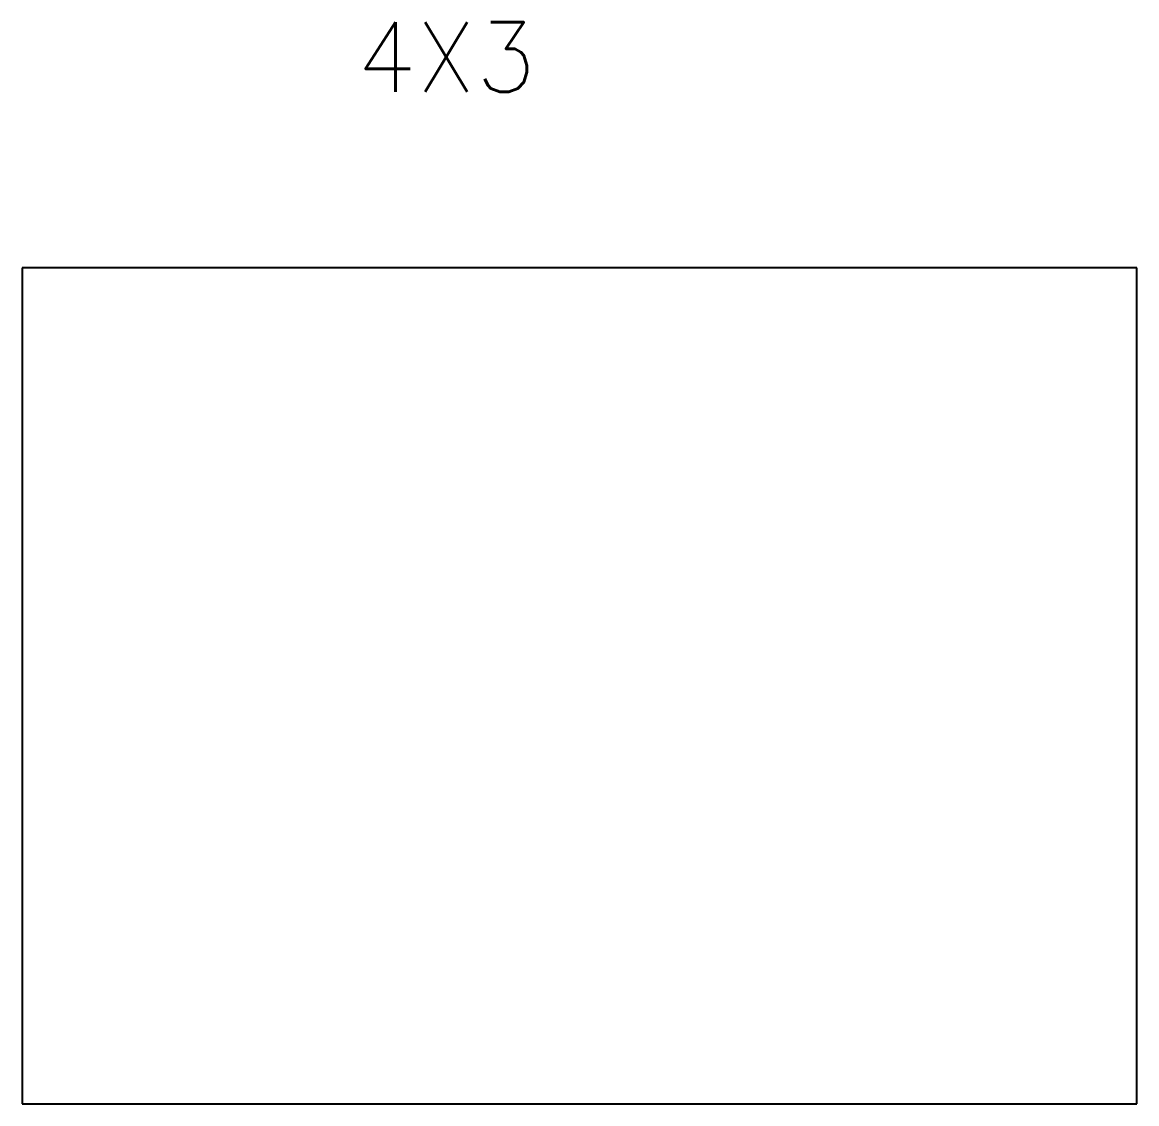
# Model space of a CAD drawing. Extents: x 0 to 235, y -192 to 68.
# Drawn here: x 1.913 to 5.913, y 63.852 to 67.733 of the extents above; entities that cross this region are included whole.
import ezdxf
from ezdxf.enums import TextEntityAlignment as Align

# ---------------------------------------------------------------- set-up
doc = ezdxf.new("R2010")
doc.units = 0
doc.header["$LTSCALE"] = 0.3
doc.header["$MEASUREMENT"] = 0
doc.layers.add('NOTES', color=2, linetype='CONTINUOUS')
doc.styles.add('250', font='ROMANS', dxfattribs={"height": 0.25})

msp = doc.modelspace()

# ---------------------------------------------------------------- linework, layer by layer
at = {"layer": 'NOTES'}
for p, q in [((5.913343, 66.852293), (1.913343, 66.852293)), ((1.913343, 66.852293), (1.913343, 63.852293)), ((5.913343, 63.852293), (5.913343, 66.852293)), ((1.913343, 63.852293), (5.913343, 63.852293))]:
    msp.add_line(p, q, dxfattribs=at)

# ---------------------------------------------------------------- texts
at = {"layer": 'NOTES', "color": 11, "style": '250'}
msp.add_text('4X3', height=0.25, dxfattribs=at).set_placement((3.434656, 67.608143), align=Align.MIDDLE)

doc.saveas('drawing.dxf')
